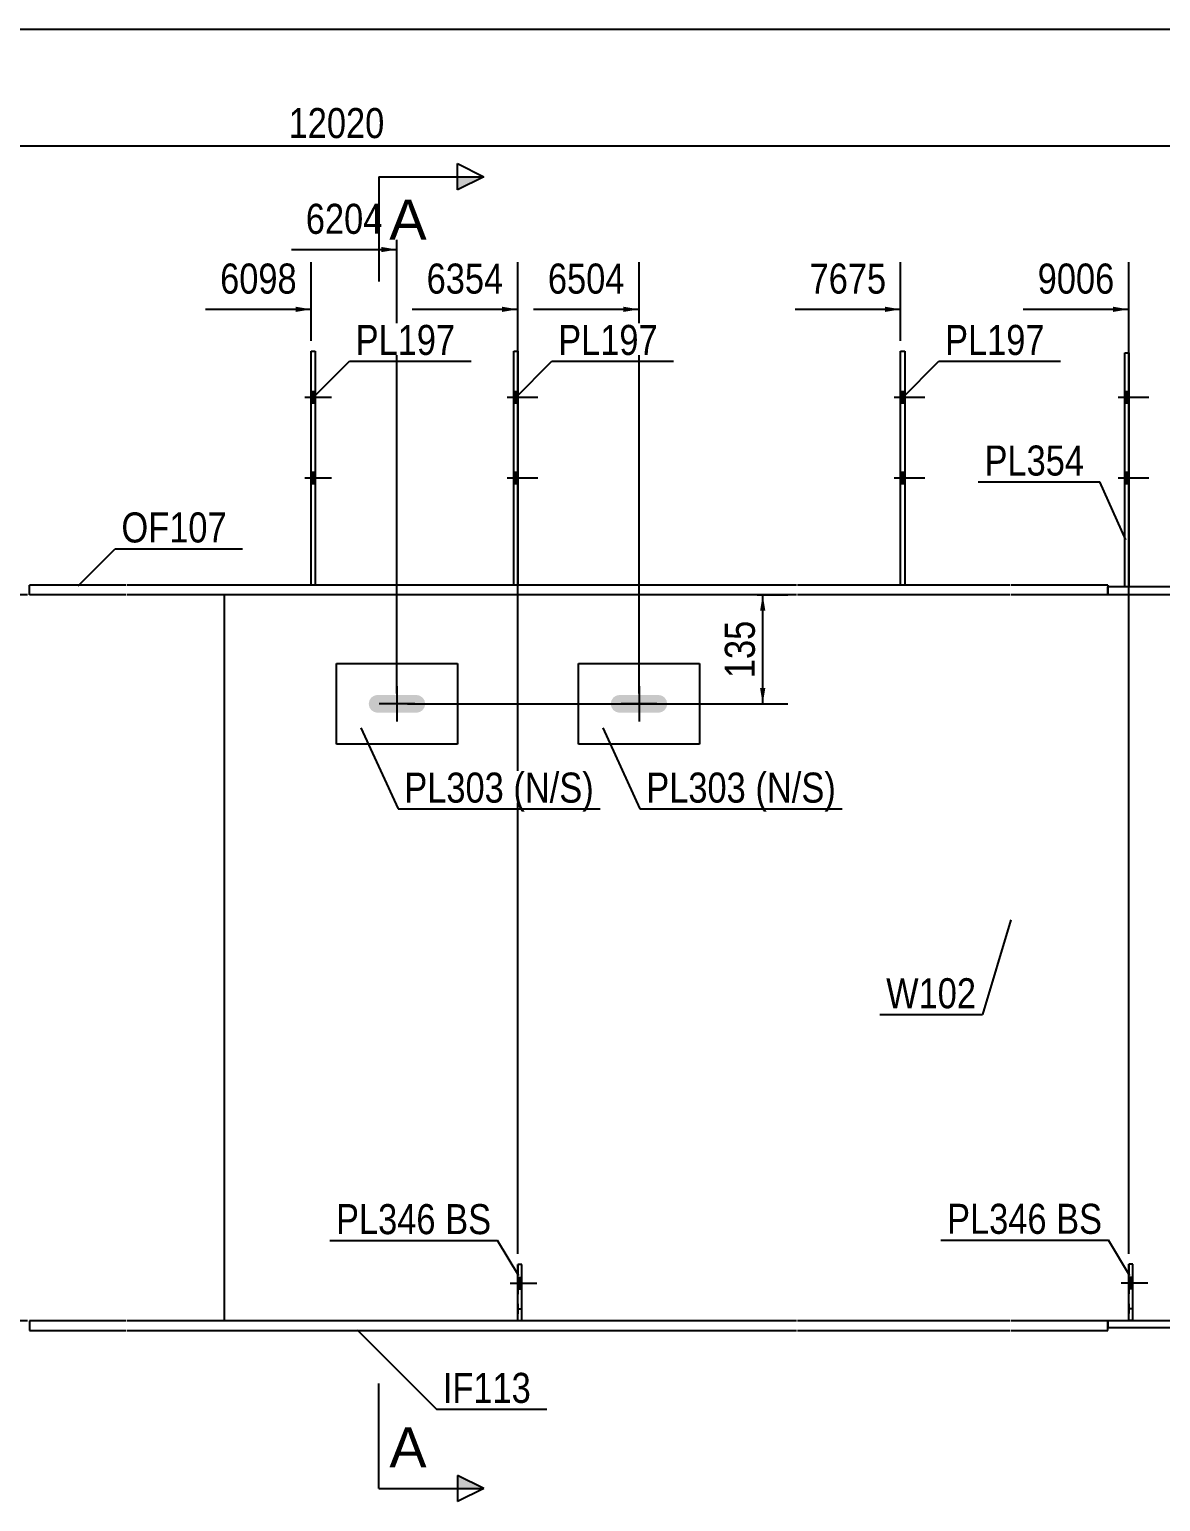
# Model space of a CAD drawing. Header units: millimetres. Extents: x 2 to 405, y 5 to 282.
# Drawn here: x 149.8 to 257.6, y 141.6 to 282 of the extents above; entities that cross this region are included whole.
import ezdxf

# ---------------------------------------------------------------- set-up
doc = ezdxf.new("R2010")
doc.units = ezdxf.units.MM
doc.linetypes.add('DXK_LINE_DOT1', pattern=[1.8814, 0.9407, -0.9407])
doc.linetypes.add('DXK_LINE_DOT2', pattern=[3.9198, 1.9599, -1.9599])
doc.styles.add('Arial', font='ARIAL.TTF', dxfattribs={"height": 0.2})
doc.styles.add('Arial Narrow', font='ARIALN.TTF', dxfattribs={"height": 0.2})

# ---------------------------------------------------------------- blocks, each defined once
blk = doc.blocks.new('Unknown-623472584-1210')
at = {"color": 5, "linetype": 'Continuous'}
blk.add_line((405, 282), (5, 282), dxfattribs=at)
blk = doc.blocks.new('Bolt-623472584-1665 - 1517')
at = {"linetype": 'Continuous'}
blk.add_hatch(color=3, dxfattribs=at).paths.add_polyline_path([(205.45, 218.29), (205.27, 218.01), (205.2, 217.69), (205.27, 217.37), (205.45, 217.09), (205.73, 216.91), (206.05, 216.84), (209.74, 216.84), (210.07, 216.91), (210.34, 217.09), (210.52, 217.37), (210.59, 217.69), (210.52, 218.01), (210.34, 218.29), (210.07, 218.47), (209.74, 218.54), (206.05, 218.54), (205.73, 218.47)])
at = {"color": 3, "linetype": 'Continuous'}
for p, q in [((207.9, 219.38), (207.9, 216)), ((209.59, 217.69), (206.2, 217.69))]:
    blk.add_line(p, q, dxfattribs=at)
blk = doc.blocks.new('Part-623472584-1978 - 1517')
at = {"color": 2, "linetype": 'Continuous'}
for p, q in [((159.01, 158.84), (149.78, 158.84)), ((149.78, 158.84), (149.78, 157.92)), ((222.9, 158.84), (159.11, 158.84)), ((243.27, 158.84), (223, 158.84)), ((252.6, 158.84), (243.37, 158.84)), ((252.6, 157.92), (252.6, 158.84)), ((149.78, 157.92), (159.01, 157.92)), ((159.11, 157.92), (222.9, 157.92)), ((223, 157.92), (243.27, 157.92)), ((243.37, 157.92), (252.6, 157.92))]:
    blk.add_line(p, q, dxfattribs=at)
blk = doc.blocks.new('Part-623472584-1541 - 1517')
at = {"color": 2, "linetype": 'Continuous'}
for p, q in [((264.82, 228.84), (252.6, 228.84)), ((252.6, 228.07), (252.6, 228.84)), ((285.19, 228.84), (264.92, 228.84)), ((320.3, 228.84), (285.29, 228.84)), ((264.82, 228.07), (252.6, 228.07)), ((285.19, 228.07), (264.92, 228.07)), ((320.3, 228.07), (285.29, 228.07))]:
    blk.add_line(p, q, dxfattribs=at)
at = {"color": 7, "linetype": 'DXK_LINE_DOT1'}
blk.add_line((320.3, 228.07), (320.3, 228.84), dxfattribs=at)
blk = doc.blocks.new('Part-623472584-1546 - 1517')
at = {"color": 2, "linetype": 'Continuous'}
for p, q in [((159.01, 229), (149.78, 229)), ((149.78, 228.07), (149.78, 229)), ((222.9, 229), (159.11, 229)), ((243.27, 229), (223, 229)), ((252.6, 229), (243.37, 229)), ((252.6, 229), (252.6, 228.07)), ((159.01, 228.07), (149.78, 228.07)), ((222.9, 228.07), (159.11, 228.07)), ((243.27, 228.07), (223, 228.07)), ((252.6, 228.07), (243.37, 228.07))]:
    blk.add_line(p, q, dxfattribs=at)
blk = doc.blocks.new('Bolt-623472584-1654 - 1517')
at = {"color": 3, "linetype": 'DXK_LINE_DOT2'}
for p, q in [((196.34, 163), (196.72, 163)), ((195.61, 162.46), (198.15, 162.46)), ((196.34, 161.92), (196.72, 161.92))]:
    blk.add_line(p, q, dxfattribs=at)
blk = doc.blocks.new('Part-623472584-1590 - 1517')
at = {"color": 7, "linetype": 'DXK_LINE_DOT1'}
for p, q in [((58.59, 228.07), (37.82, 228.07)), ((37.82, 228.07), (37.82, 158.84)), ((79.15, 228.07), (58.69, 228.07)), ((99.52, 228.07), (79.25, 228.07)), ((120.08, 228.07), (99.62, 228.07)), ((140.45, 228.07), (120.18, 228.07)), ((159.01, 228.07), (140.55, 228.07)), ((168.34, 228.07), (159.11, 228.07)), ((58.59, 158.84), (37.82, 158.84)), ((79.15, 158.84), (58.69, 158.84)), ((99.52, 158.84), (79.25, 158.84)), ((120.08, 158.84), (99.62, 158.84)), ((140.45, 158.84), (120.18, 158.84)), ((159.01, 158.84), (140.55, 158.84)), ((168.34, 158.84), (159.11, 158.84))]:
    blk.add_line(p, q, dxfattribs=at)
at = {"color": 2, "linetype": 'Continuous'}
blk.add_line((168.34, 228.07), (168.34, 158.84), dxfattribs=at)
blk = doc.blocks.new('Part-623472584-1612 - 1517')
at = {"color": 2, "linetype": 'Continuous'}
for p, q in [((252.6, 158.84), (252.6, 158.23)), ((264.82, 158.84), (252.6, 158.84)), ((285.19, 158.84), (264.92, 158.84)), ((320.3, 158.84), (285.29, 158.84)), ((252.6, 158.23), (264.82, 158.23)), ((264.92, 158.23), (285.19, 158.23)), ((285.29, 158.23), (320.3, 158.23))]:
    blk.add_line(p, q, dxfattribs=at)
at = {"color": 7, "linetype": 'DXK_LINE_DOT1'}
blk.add_line((320.3, 158.23), (320.3, 158.84), dxfattribs=at)
blk = doc.blocks.new('Part-623472584-1752 - 1517')
at = {"color": 2, "linetype": 'Continuous'}
for p, q in [((232.84, 229), (232.84, 251.31)), ((232.84, 251.31), (233.23, 251.31)), ((233.23, 251.31), (233.23, 229))]:
    blk.add_line(p, q, dxfattribs=at)
at = {"color": 7, "linetype": 'DXK_LINE_DOT1'}
blk.add_line((233.23, 229), (232.84, 229), dxfattribs=at)
blk = doc.blocks.new('Bolt-623472584-1648 - 1517')
at = {"linetype": 'Continuous'}
for points in [[(233.23, 246.38), (233.23, 247.46), (232.84, 247.46), (232.84, 246.38)], [(233.23, 246.38), (233.23, 247.46), (232.84, 247.46), (232.84, 246.38)], [(233.23, 238.69), (233.23, 239.77), (232.84, 239.77), (232.84, 238.69)], [(233.23, 238.69), (233.23, 239.77), (232.84, 239.77), (232.84, 238.69)]]:
    blk.add_hatch(color=3, dxfattribs=at).paths.add_polyline_path(points)
at = {"color": 3, "linetype": 'Continuous'}
for p, q in [((232.84, 247.46), (233.23, 247.46)), ((232.84, 247.46), (233.23, 247.46)), ((232.23, 246.92), (235.15, 246.92)), ((232.23, 246.92), (235.15, 246.92)), ((232.84, 246.38), (233.23, 246.38)), ((232.84, 246.38), (233.23, 246.38)), ((232.23, 239.23), (235.15, 239.23)), ((232.23, 239.23), (235.15, 239.23)), ((232.84, 239.77), (233.23, 239.77)), ((232.84, 239.77), (233.23, 239.77)), ((232.84, 238.69), (233.23, 238.69)), ((232.84, 238.69), (233.23, 238.69))]:
    blk.add_line(p, q, dxfattribs=at)
blk = doc.blocks.new('Bolt-623472584-1655 - 1517')
at = {"linetype": 'Continuous'}
blk.add_hatch(color=3, dxfattribs=at).paths.add_polyline_path([(196.72, 161.92), (196.72, 163), (196.34, 163), (196.34, 161.92)])
at = {"color": 3, "linetype": 'Continuous'}
for p, q in [((196.34, 163), (196.72, 163)), ((195.61, 162.46), (198.15, 162.46)), ((196.34, 161.92), (196.72, 161.92))]:
    blk.add_line(p, q, dxfattribs=at)
blk = doc.blocks.new('Part-623472584-1799 - 1517')
at = {"color": 7, "linetype": 'DXK_LINE_DOT1'}
for p, q in [((196.34, 164.23), (196.34, 158.84)), ((196.72, 164.23), (196.34, 164.23)), ((196.72, 158.84), (196.72, 164.23)), ((196.34, 160), (196.72, 160))]:
    blk.add_line(p, q, dxfattribs=at)
blk = doc.blocks.new('Bolt-623472584-1656 - 1517')
at = {"linetype": 'Continuous'}
for points in [[(196.34, 246.38), (196.34, 247.46), (195.95, 247.46), (195.95, 246.38)], [(196.34, 246.38), (196.34, 247.46), (195.95, 247.46), (195.95, 246.38)], [(196.34, 238.69), (196.34, 239.77), (195.95, 239.77), (195.95, 238.69)], [(196.34, 238.69), (196.34, 239.77), (195.95, 239.77), (195.95, 238.69)]]:
    blk.add_hatch(color=3, dxfattribs=at).paths.add_polyline_path(points)
at = {"color": 3, "linetype": 'Continuous'}
for p, q in [((195.95, 247.46), (196.34, 247.46)), ((195.95, 247.46), (196.34, 247.46)), ((195.34, 246.92), (198.26, 246.92)), ((195.34, 246.92), (198.26, 246.92)), ((195.95, 246.38), (196.34, 246.38)), ((195.95, 246.38), (196.34, 246.38)), ((195.34, 239.23), (198.26, 239.23)), ((195.34, 239.23), (198.26, 239.23)), ((195.95, 239.77), (196.34, 239.77)), ((195.95, 239.77), (196.34, 239.77)), ((195.95, 238.69), (196.34, 238.69)), ((195.95, 238.69), (196.34, 238.69))]:
    blk.add_line(p, q, dxfattribs=at)
blk = doc.blocks.new('Bolt-623472584-1657 - 1517')
at = {"color": 3, "linetype": 'DXK_LINE_DOT2'}
for p, q in [((254.59, 163.02), (254.98, 163.02)), ((253.86, 162.48), (256.4, 162.48)), ((254.59, 161.94), (254.98, 161.94))]:
    blk.add_line(p, q, dxfattribs=at)
blk = doc.blocks.new('Bolt-623472584-1658 - 1517')
at = {"linetype": 'Continuous'}
blk.add_hatch(color=3, dxfattribs=at).paths.add_polyline_path([(254.98, 161.94), (254.98, 163.02), (254.59, 163.02), (254.59, 161.94)])
at = {"color": 3, "linetype": 'Continuous'}
for p, q in [((254.59, 163.02), (254.98, 163.02)), ((253.86, 162.48), (256.4, 162.48)), ((254.59, 161.94), (254.98, 161.94))]:
    blk.add_line(p, q, dxfattribs=at)
blk = doc.blocks.new('Bolt-623472584-1659 - 1517')
at = {"linetype": 'Continuous'}
for points in [[(254.59, 246.38), (254.59, 247.46), (254.21, 247.46), (254.21, 246.38)], [(254.59, 246.38), (254.59, 247.46), (254.21, 247.46), (254.21, 246.38)], [(254.59, 238.69), (254.59, 239.77), (254.21, 239.77), (254.21, 238.69)], [(254.59, 238.69), (254.59, 239.77), (254.21, 239.77), (254.21, 238.69)]]:
    blk.add_hatch(color=3, dxfattribs=at).paths.add_polyline_path(points)
at = {"color": 3, "linetype": 'Continuous'}
for p, q in [((254.21, 247.46), (254.59, 247.46)), ((254.21, 247.46), (254.59, 247.46)), ((253.59, 246.92), (256.52, 246.92)), ((253.59, 246.92), (256.52, 246.92)), ((254.21, 246.38), (254.59, 246.38)), ((254.21, 246.38), (254.59, 246.38)), ((253.59, 239.23), (256.52, 239.23)), ((253.59, 239.23), (256.52, 239.23)), ((254.21, 239.77), (254.59, 239.77)), ((254.21, 239.77), (254.59, 239.77)), ((254.21, 238.69), (254.59, 238.69)), ((254.21, 238.69), (254.59, 238.69))]:
    blk.add_line(p, q, dxfattribs=at)
blk = doc.blocks.new('Bolt-623472584-1666 - 1517')
at = {"linetype": 'Continuous'}
blk.add_hatch(color=3, dxfattribs=at).paths.add_polyline_path([(182.37, 218.29), (182.19, 218.01), (182.13, 217.69), (182.19, 217.37), (182.37, 217.09), (182.65, 216.91), (182.97, 216.84), (186.67, 216.84), (186.99, 216.91), (187.26, 217.09), (187.45, 217.37), (187.51, 217.69), (187.45, 218.01), (187.26, 218.29), (186.99, 218.47), (186.67, 218.54), (182.97, 218.54), (182.65, 218.47)])
at = {"color": 3, "linetype": 'Continuous'}
for p, q in [((184.82, 219.38), (184.82, 216)), ((186.51, 217.69), (183.13, 217.69))]:
    blk.add_line(p, q, dxfattribs=at)
blk = doc.blocks.new('Part-623472584-1671 - 1517')
at = {"color": 2, "linetype": 'Continuous'}
blk.add_line((168.34, 228.07), (168.34, 158.84), dxfattribs=at)
at = {"color": 7, "linetype": 'DXK_LINE_DOT1'}
for p, q in [((222.9, 228.07), (168.34, 228.07)), ((243.27, 228.07), (223, 228.07)), ((264.82, 228.07), (243.37, 228.07)), ((285.19, 228.07), (264.92, 228.07)), ((320.3, 228.07), (285.29, 228.07)), ((320.3, 228.07), (320.3, 158.84)), ((222.9, 158.84), (168.34, 158.84)), ((243.27, 158.84), (223, 158.84)), ((264.82, 158.84), (243.37, 158.84)), ((285.19, 158.84), (264.92, 158.84)), ((320.3, 158.84), (285.29, 158.84))]:
    blk.add_line(p, q, dxfattribs=at)
blk = doc.blocks.new('Part-623472584-1814 - 1517')
at = {"color": 7, "linetype": 'DXK_LINE_DOT1'}
for p, q in [((254.59, 164.25), (254.59, 158.87)), ((254.98, 164.25), (254.59, 164.25)), ((254.98, 158.87), (254.98, 164.25)), ((254.59, 160.02), (254.98, 160.02)), ((254.59, 158.87), (254.98, 158.87))]:
    blk.add_line(p, q, dxfattribs=at)
blk = doc.blocks.new('Part-623472584-1804 - 1517')
at = {"color": 2, "linetype": 'Continuous'}
for p, q in [((196.34, 158.84), (196.34, 164.23)), ((196.72, 164.23), (196.34, 164.23)), ((196.72, 158.84), (196.72, 164.23))]:
    blk.add_line(p, q, dxfattribs=at)
blk = doc.blocks.new('Part-623472584-1809 - 1517')
at = {"color": 2, "linetype": 'Continuous'}
for p, q in [((195.95, 229), (195.95, 251.31)), ((195.95, 251.31), (196.34, 251.31)), ((196.34, 251.31), (196.34, 229))]:
    blk.add_line(p, q, dxfattribs=at)
at = {"color": 7, "linetype": 'DXK_LINE_DOT1'}
blk.add_line((196.34, 229), (195.95, 229), dxfattribs=at)
blk = doc.blocks.new('Part-623472584-1819 - 1517')
at = {"color": 2, "linetype": 'Continuous'}
for p, q in [((254.59, 158.87), (254.59, 164.25)), ((254.98, 164.25), (254.59, 164.25)), ((254.98, 158.87), (254.98, 164.25)), ((254.98, 158.87), (254.59, 158.87))]:
    blk.add_line(p, q, dxfattribs=at)
blk = doc.blocks.new('Part-623472584-1824 - 1517')
at = {"color": 2, "linetype": 'Continuous'}
for p, q in [((254.21, 228.84), (254.21, 251.15)), ((254.21, 251.15), (254.59, 251.15)), ((254.59, 251.15), (254.59, 228.84))]:
    blk.add_line(p, q, dxfattribs=at)
at = {"color": 7, "linetype": 'DXK_LINE_DOT1'}
blk.add_line((254.59, 228.84), (254.21, 228.84), dxfattribs=at)
blk = doc.blocks.new('Part-623472584-1861 - 1517')
at = {"color": 2, "linetype": 'Continuous'}
for p, q in [((202.13, 213.84), (202.13, 221.54)), ((202.13, 221.54), (213.67, 221.54)), ((213.67, 221.54), (213.67, 213.84)), ((213.67, 213.84), (202.13, 213.84))]:
    blk.add_line(p, q, dxfattribs=at)
blk = doc.blocks.new('Part-623472584-1866 - 1517')
at = {"color": 2, "linetype": 'Continuous'}
for p, q in [((179.05, 213.84), (179.05, 221.54)), ((179.05, 221.54), (190.59, 221.54)), ((190.59, 221.54), (190.59, 213.84)), ((190.59, 213.84), (179.05, 213.84))]:
    blk.add_line(p, q, dxfattribs=at)
blk = doc.blocks.new('Bolt-623472584-3987 - 1517')
at = {"linetype": 'Continuous'}
for points in [[(177.03, 246.38), (177.03, 247.46), (176.65, 247.46), (176.65, 246.38)], [(177.03, 246.38), (177.03, 247.46), (176.65, 247.46), (176.65, 246.38)], [(177.03, 238.69), (177.03, 239.77), (176.65, 239.77), (176.65, 238.69)], [(177.03, 238.69), (177.03, 239.77), (176.65, 239.77), (176.65, 238.69)]]:
    blk.add_hatch(color=3, dxfattribs=at).paths.add_polyline_path(points)
at = {"color": 3, "linetype": 'Continuous'}
for p, q in [((176.65, 247.46), (177.03, 247.46)), ((176.65, 247.46), (177.03, 247.46)), ((176.03, 246.92), (178.57, 246.92)), ((176.03, 246.92), (178.57, 246.92)), ((176.65, 246.38), (177.03, 246.38)), ((176.65, 246.38), (177.03, 246.38)), ((176.03, 239.23), (178.57, 239.23)), ((176.03, 239.23), (178.57, 239.23)), ((176.65, 239.77), (177.03, 239.77)), ((176.65, 239.77), (177.03, 239.77)), ((176.65, 238.69), (177.03, 238.69)), ((176.65, 238.69), (177.03, 238.69))]:
    blk.add_line(p, q, dxfattribs=at)
blk = doc.blocks.new('Part-623472584-3986 - 1517')
at = {"color": 2, "linetype": 'Continuous'}
for p, q in [((176.65, 229), (176.65, 251.31)), ((176.65, 251.31), (177.03, 251.31)), ((177.03, 251.31), (177.03, 229))]:
    blk.add_line(p, q, dxfattribs=at)
at = {"color": 7, "linetype": 'DXK_LINE_DOT1'}
blk.add_line((177.03, 229), (176.65, 229), dxfattribs=at)
blk = doc.blocks.new('StraightDimension-623472584-6037 - 1517')
at = {"linetype": 'Continuous'}
blk.add_hatch(color=7, dxfattribs=at).paths.add_polyline_path([(183.32, 261.26), (184.82, 261.01), (183.32, 260.76)])
at = {"color": 7, "linetype": 'Continuous'}
for p, q in [((184.82, 218.69), (184.82, 265.51)), ((174.76, 261.01), (184.82, 261.01))]:
    blk.add_line(p, q, dxfattribs=at)
at = {"color": 0}
blk.add_wipeout([(184.04, 261.91), (184.04, 266.11), (175.53, 266.11), (175.53, 261.91)], dxfattribs=at)
at = {"color": 3, "style": 'Arial Narrow'}
blk.add_text('6204', height=2.863, dxfattribs=at).set_placement((176.13, 262.51))
blk = doc.blocks.new('StraightDimension-623472584-6038 - 1517')
at = {"linetype": 'Continuous'}
blk.add_hatch(color=7, dxfattribs=at).paths.add_polyline_path([(175.15, 255.56), (176.65, 255.31), (175.15, 255.06)])
at = {"color": 7, "linetype": 'Continuous'}
for p, q in [((176.65, 252.31), (176.65, 259.81)), ((166.58, 255.31), (176.65, 255.31))]:
    blk.add_line(p, q, dxfattribs=at)
at = {"color": 0}
blk.add_wipeout([(175.87, 256.21), (175.87, 260.41), (167.36, 260.41), (167.36, 256.21)], dxfattribs=at)
at = {"color": 3, "style": 'Arial Narrow'}
blk.add_text('6098', height=2.863, dxfattribs=at).set_placement((167.96, 256.81))
blk = doc.blocks.new('StraightDimension-623472584-2237 - 1517')
at = {"color": 7, "linetype": 'Continuous'}
blk.add_line((36.28, 270.89), (321.83, 270.89), dxfattribs=at)
at = {"color": 0}
blk.add_wipeout([(184.23, 271.04), (184.23, 275.24), (173.89, 275.24), (173.89, 271.04)], dxfattribs=at)
at = {"color": 3, "style": 'Arial Narrow'}
blk.add_text('12020', height=2.863, dxfattribs=at).set_placement((174.49, 271.64))
blk = doc.blocks.new('StraightDimension-623472584-5083 - 1517')
at = {"linetype": 'Continuous'}
for points in [[(219.44, 226.57), (219.69, 228.07), (219.94, 226.57)], [(219.94, 219.19), (219.69, 217.69), (219.44, 219.19)]]:
    blk.add_hatch(color=7, dxfattribs=at).paths.add_polyline_path(points)
at = {"color": 7, "linetype": 'Continuous'}
for p, q in [((219.15, 228.07), (222.09, 228.07)), ((219.69, 217.69), (219.69, 228.07)), ((185.82, 217.69), (222.09, 217.69))]:
    blk.add_line(p, q, dxfattribs=at)
at = {"color": 0}
blk.add_wipeout([(219.54, 226.22), (215.34, 226.22), (215.34, 219.54), (219.54, 219.54)], dxfattribs=at)
at = {"color": 3, "style": 'Arial Narrow'}
blk.add_text('135', height=2.863, rotation=90.0002, dxfattribs=at).set_placement((218.94, 220.14))
blk = doc.blocks.new('StraightDimension-623472584-6033 - 1517')
at = {"linetype": 'Continuous'}
blk.add_hatch(color=7, dxfattribs=at).paths.add_polyline_path([(253.09, 255.56), (254.59, 255.31), (253.09, 255.06)])
at = {"color": 7, "linetype": 'Continuous'}
for p, q in [((254.59, 165.23), (254.59, 259.81)), ((244.53, 255.31), (254.59, 255.31))]:
    blk.add_line(p, q, dxfattribs=at)
at = {"color": 0}
blk.add_wipeout([(253.82, 256.21), (253.82, 260.41), (245.31, 260.41), (245.31, 256.21)], dxfattribs=at)
at = {"color": 3, "style": 'Arial Narrow'}
blk.add_text('9006', height=2.863, dxfattribs=at).set_placement((245.91, 256.81))
blk = doc.blocks.new('StraightDimension-623472584-6034 - 1517')
at = {"linetype": 'Continuous'}
blk.add_hatch(color=7, dxfattribs=at).paths.add_polyline_path([(231.34, 255.56), (232.84, 255.31), (231.34, 255.06)])
at = {"color": 7, "linetype": 'Continuous'}
for p, q in [((232.84, 252.31), (232.84, 259.81)), ((222.78, 255.31), (232.84, 255.31))]:
    blk.add_line(p, q, dxfattribs=at)
at = {"color": 0}
blk.add_wipeout([(232.07, 256.21), (232.07, 260.41), (223.56, 260.41), (223.56, 256.21)], dxfattribs=at)
at = {"color": 3, "style": 'Arial Narrow'}
blk.add_text('7675', height=2.863, dxfattribs=at).set_placement((224.16, 256.81))
blk = doc.blocks.new('StraightDimension-623472584-6035 - 1517')
at = {"linetype": 'Continuous'}
blk.add_hatch(color=7, dxfattribs=at).paths.add_polyline_path([(206.4, 255.56), (207.9, 255.31), (206.4, 255.06)])
at = {"color": 7, "linetype": 'Continuous'}
for p, q in [((207.9, 218.69), (207.9, 259.81)), ((197.83, 255.31), (207.9, 255.31))]:
    blk.add_line(p, q, dxfattribs=at)
at = {"color": 0}
blk.add_wipeout([(207.12, 256.21), (207.12, 260.41), (198.61, 260.41), (198.61, 256.21)], dxfattribs=at)
at = {"color": 3, "style": 'Arial Narrow'}
blk.add_text('6504', height=2.863, dxfattribs=at).set_placement((199.21, 256.81))
blk = doc.blocks.new('StraightDimension-623472584-6036 - 1517')
at = {"linetype": 'Continuous'}
blk.add_hatch(color=7, dxfattribs=at).paths.add_polyline_path([(194.84, 255.56), (196.34, 255.31), (194.84, 255.06)])
at = {"color": 7, "linetype": 'Continuous'}
for p, q in [((196.34, 165.23), (196.34, 259.81)), ((186.28, 255.31), (196.34, 255.31))]:
    blk.add_line(p, q, dxfattribs=at)
at = {"color": 0}
blk.add_wipeout([(195.56, 256.21), (195.56, 260.41), (187.05, 260.41), (187.05, 256.21)], dxfattribs=at)
at = {"color": 3, "style": 'Arial Narrow'}
blk.add_text('6354', height=2.863, dxfattribs=at).set_placement((187.65, 256.81))
blk = doc.blocks.new('Mark-623472584-1805 - 1517')
at = {"color": 0}
blk.add_wipeout([(209.69, 250.96), (209.69, 253.96), (200.19, 253.96), (200.19, 250.96)], dxfattribs=at)
blk.add_wipeout([(209.69, 250.96), (209.69, 253.96), (200.19, 253.96), (200.19, 250.96)], dxfattribs=at)
at = {"color": 7, "linetype": 'Continuous'}
for p, q in [((196.05, 246.82), (199.59, 250.36)), ((199.59, 250.36), (211.19, 250.36))]:
    blk.add_line(p, q, dxfattribs=at)
at = {"color": 3, "style": 'Arial Narrow'}
blk.add_text('PL197', height=2.863, dxfattribs=at).set_placement((200.19, 250.96))
blk = doc.blocks.new('Mark-623472584-1542 - 1517')
at = {"color": 0}
blk.add_wipeout([(168.6, 233.08), (168.6, 236.08), (158.55, 236.08), (158.55, 233.08)], dxfattribs=at)
blk.add_wipeout([(168.6, 233.08), (168.6, 236.08), (158.55, 236.08), (158.55, 233.08)], dxfattribs=at)
at = {"color": 7, "linetype": 'Continuous'}
for p, q in [((154.41, 228.94), (157.95, 232.48)), ((157.95, 232.48), (170.1, 232.48))]:
    blk.add_line(p, q, dxfattribs=at)
at = {"color": 3, "style": 'Arial Narrow'}
blk.add_text('OF107', height=2.863, dxfattribs=at).set_placement((158.55, 233.08))
blk = doc.blocks.new('Mark-623472584-1667 - 1517')
at = {"color": 0}
blk.add_wipeout([(240.04, 188.66), (240.04, 191.66), (231.46, 191.66), (231.46, 188.66)], dxfattribs=at)
blk.add_wipeout([(240.04, 188.66), (240.04, 191.66), (231.46, 191.66), (231.46, 188.66)], dxfattribs=at)
at = {"color": 7, "linetype": 'Continuous'}
for p in [(243.35, 197.1), (230.86, 188.06)]:
    blk.add_line(p, (240.64, 188.06), dxfattribs=at)
at = {"color": 3, "style": 'Arial Narrow'}
blk.add_text('W102', height=2.863, dxfattribs=at).set_placement((231.46, 188.66))
blk = doc.blocks.new('Mark-623472584-1748 - 1517')
at = {"color": 0}
blk.add_wipeout([(246.58, 250.96), (246.58, 253.96), (237.08, 253.96), (237.08, 250.96)], dxfattribs=at)
blk.add_wipeout([(246.58, 250.96), (246.58, 253.96), (237.08, 253.96), (237.08, 250.96)], dxfattribs=at)
at = {"color": 7, "linetype": 'Continuous'}
for p, q in [((232.94, 246.82), (236.48, 250.36)), ((236.48, 250.36), (248.08, 250.36))]:
    blk.add_line(p, q, dxfattribs=at)
at = {"color": 3, "style": 'Arial Narrow'}
blk.add_text('PL197', height=2.863, dxfattribs=at).set_placement((237.08, 250.96))
blk = doc.blocks.new('Mark-623472584-1820 - 1517')
at = {"color": 7, "linetype": 'Continuous'}
blk.add_line((254.31, 233.33), (251.84, 238.86), dxfattribs=at)
at = {"color": 0}
blk.add_wipeout([(250.34, 239.46), (250.34, 242.46), (240.84, 242.46), (240.84, 239.46)], dxfattribs=at)
blk.add_wipeout([(250.34, 239.46), (250.34, 242.46), (240.84, 242.46), (240.84, 239.46)], dxfattribs=at)
at = {"color": 7, "linetype": 'Continuous'}
blk.add_line((240.24, 238.86), (251.84, 238.86), dxfattribs=at)
at = {"color": 3, "style": 'Arial Narrow'}
blk.add_text('PL354', height=2.863, dxfattribs=at).set_placement((240.84, 239.46))
blk = doc.blocks.new('Mark-623472584-1857 - 1517')
at = {"color": 0}
for points in [[(218.1, 208.27), (218.1, 211.27), (208.59, 211.27), (208.59, 208.27)], [(226.66, 208.27), (226.66, 211.27), (219, 211.27), (219, 208.27)]]:
    blk.add_wipeout(points, dxfattribs=at)
for points in [[(218.1, 208.27), (218.1, 211.27), (208.59, 211.27), (208.59, 208.27)], [(226.66, 208.27), (226.66, 211.27), (219, 211.27), (219, 208.27)]]:
    blk.add_wipeout(points, dxfattribs=at)
at = {"color": 7, "linetype": 'Continuous'}
for p, q in [((204.46, 215.4), (207.99, 207.67)), ((207.99, 207.67), (227.26, 207.67))]:
    blk.add_line(p, q, dxfattribs=at)
at = {"color": 3, "style": 'Arial Narrow'}
for s, p in [('PL303', (208.59, 208.27)), ('(N/', (219, 208.27)), ('S)', (223.38, 208.27))]:
    blk.add_text(s, height=2.863, dxfattribs=at).set_placement(p)
blk = doc.blocks.new('Mark-623472584-1862 - 1517')
at = {"color": 0}
for points in [[(195.02, 208.27), (195.02, 211.27), (185.52, 211.27), (185.52, 208.27)], [(203.58, 208.27), (203.58, 211.27), (195.92, 211.27), (195.92, 208.27)]]:
    blk.add_wipeout(points, dxfattribs=at)
for points in [[(195.02, 208.27), (195.02, 211.27), (185.52, 211.27), (185.52, 208.27)], [(203.58, 208.27), (203.58, 211.27), (195.92, 211.27), (195.92, 208.27)]]:
    blk.add_wipeout(points, dxfattribs=at)
at = {"color": 7, "linetype": 'Continuous'}
for p, q in [((181.38, 215.4), (184.92, 207.67)), ((184.92, 207.67), (204.18, 207.67))]:
    blk.add_line(p, q, dxfattribs=at)
at = {"color": 3, "style": 'Arial Narrow'}
for s, p in [('PL303', (185.52, 208.27)), ('(N/', (195.92, 208.27)), ('S)', (200.3, 208.27))]:
    blk.add_text(s, height=2.863, dxfattribs=at).set_placement(p)
blk = doc.blocks.new('Mark-623472584-1974 - 1517')
at = {"color": 0}
blk.add_wipeout([(197.6, 151.03), (197.6, 154.03), (189.19, 154.03), (189.19, 151.03)], dxfattribs=at)
blk.add_wipeout([(197.6, 151.03), (197.6, 154.03), (189.19, 154.03), (189.19, 151.03)], dxfattribs=at)
at = {"color": 7, "linetype": 'Continuous'}
for p, q in [((181.01, 157.98), (188.59, 150.43)), ((188.59, 150.43), (199.1, 150.43))]:
    blk.add_line(p, q, dxfattribs=at)
at = {"color": 3, "style": 'Arial Narrow'}
blk.add_text('IF113', height=2.863, dxfattribs=at).set_placement((189.19, 151.03))
blk = doc.blocks.new('SectionMark-623472584-2402 - 1517')
at = {"linetype": 'Continuous'}
for points in [[(190.59, 266.71), (190.59, 267.96), (193.09, 267.96)], [(190.59, 142.87), (190.59, 144.12), (193.09, 142.87)]]:
    blk.add_hatch(color=30, dxfattribs=at).paths.add_polyline_path(points)
at = {"color": 30, "linetype": 'Continuous'}
for p, q in [((190.59, 266.71), (190.59, 269.21)), ((190.59, 269.21), (193.09, 267.96)), ((183.09, 267.96), (183.09, 257.96)), ((183.09, 267.96), (193.09, 267.96)), ((193.09, 267.96), (190.59, 266.71)), ((183.09, 142.87), (183.09, 152.87)), ((193.09, 142.87), (190.59, 144.12)), ((190.59, 144.12), (190.59, 141.62)), ((183.09, 142.87), (193.09, 142.87)), ((193.09, 142.87), (190.59, 141.62))]:
    blk.add_line(p, q, dxfattribs=at)
at = {"color": 0, "linetype": 'Continuous'}
for points in [[(187.64, 261.96), (187.64, 265.96), (184.09, 265.96), (184.09, 261.96)], [(187.64, 144.87), (187.64, 148.87), (184.09, 148.87), (184.09, 144.87)]]:
    blk.add_wipeout(points, dxfattribs=at)
at = {"color": 96, "linetype": 'Continuous', "style": 'Arial'}
for p in [(184.09, 261.96), (184.09, 144.87)]:
    blk.add_text('A', height=3.82, dxfattribs=at).set_placement(p)
blk = doc.blocks.new('MarkSet-623472584-2421 - 1517')
at = {"color": 0}
for points in [[(246.77, 167.15), (246.77, 170.15), (237.27, 170.15), (237.27, 167.15)], [(252.06, 167.15), (252.06, 170.15), (247.67, 170.15), (247.67, 167.15)]]:
    blk.add_wipeout(points, dxfattribs=at)
for points in [[(246.77, 167.15), (246.77, 170.15), (237.27, 170.15), (237.27, 167.15)], [(252.06, 167.15), (252.06, 170.15), (247.67, 170.15), (247.67, 167.15)]]:
    blk.add_wipeout(points, dxfattribs=at)
at = {"color": 7, "linetype": 'Continuous'}
for p in [(236.67, 166.55), (254.69, 163.15)]:
    blk.add_line(p, (252.66, 166.55), dxfattribs=at)
at = {"color": 3, "style": 'Arial Narrow'}
for s, p in [('PL346', (237.27, 167.15)), ('BS', (247.67, 167.15))]:
    blk.add_text(s, height=2.863, dxfattribs=at).set_placement(p)
blk = doc.blocks.new('MarkSet-623472584-2427 - 1517')
at = {"color": 0}
for points in [[(188.52, 167.12), (188.52, 170.12), (179.01, 170.12), (179.01, 167.12)], [(193.8, 167.12), (193.8, 170.12), (189.42, 170.12), (189.42, 167.12)]]:
    blk.add_wipeout(points, dxfattribs=at)
for points in [[(188.52, 167.12), (188.52, 170.12), (179.01, 170.12), (179.01, 167.12)], [(193.8, 167.12), (193.8, 170.12), (189.42, 170.12), (189.42, 167.12)]]:
    blk.add_wipeout(points, dxfattribs=at)
at = {"color": 7, "linetype": 'Continuous'}
for p in [(178.41, 166.52), (196.44, 163.13)]:
    blk.add_line(p, (194.4, 166.52), dxfattribs=at)
at = {"color": 3, "style": 'Arial Narrow'}
for s, p in [('PL346', (179.01, 167.12)), ('BS', (189.42, 167.12))]:
    blk.add_text(s, height=2.863, dxfattribs=at).set_placement(p)
blk = doc.blocks.new('Mark-623472584-4038 - 1517')
at = {"color": 0}
blk.add_wipeout([(190.38, 250.96), (190.38, 253.96), (180.88, 253.96), (180.88, 250.96)], dxfattribs=at)
blk.add_wipeout([(190.38, 250.96), (190.38, 253.96), (180.88, 253.96), (180.88, 250.96)], dxfattribs=at)
at = {"color": 7, "linetype": 'Continuous'}
for p, q in [((176.75, 246.82), (180.28, 250.36)), ((180.28, 250.36), (191.88, 250.36))]:
    blk.add_line(p, q, dxfattribs=at)
at = {"color": 3, "style": 'Arial Narrow'}
blk.add_text('PL197', height=2.863, dxfattribs=at).set_placement((180.88, 250.96))

msp = doc.modelspace()

# ---------------------------------------------------------------- block references
for name in ['Unknown-623472584-1210', 'Part-623472584-3986 - 1517', 'Part-623472584-1809 - 1517', 'Part-623472584-1752 - 1517', 'Part-623472584-1824 - 1517', 'Bolt-623472584-3987 - 1517', 'Bolt-623472584-1656 - 1517', 'Bolt-623472584-1648 - 1517', 'Bolt-623472584-1659 - 1517', 'Part-623472584-1546 - 1517', 'Part-623472584-1541 - 1517', 'Part-623472584-1590 - 1517', 'Part-623472584-1671 - 1517', 'Part-623472584-1866 - 1517', 'Part-623472584-1861 - 1517', 'Bolt-623472584-1666 - 1517', 'Bolt-623472584-1665 - 1517', 'Part-623472584-1814 - 1517', 'Part-623472584-1819 - 1517', 'Bolt-623472584-1654 - 1517', 'Bolt-623472584-1655 - 1517', 'Part-623472584-1799 - 1517', 'Part-623472584-1804 - 1517', 'Bolt-623472584-1657 - 1517', 'Bolt-623472584-1658 - 1517', 'Part-623472584-1978 - 1517', 'Part-623472584-1612 - 1517']:
    msp.add_blockref(name, (0, 0))

# ---------------------------------------------------------------- next in the draw order: block references
for name in ['StraightDimension-623472584-6037 - 1517', 'Mark-623472584-1542 - 1517', 'StraightDimension-623472584-5083 - 1517', 'Mark-623472584-1857 - 1517', 'Mark-623472584-1667 - 1517', 'Mark-623472584-1974 - 1517']:
    msp.add_blockref(name, (0, 0))

# ---------------------------------------------------------------- next in the draw order: block references
msp.add_blockref('StraightDimension-623472584-6038 - 1517', (0, 0))

# ---------------------------------------------------------------- next in the draw order: block references
msp.add_blockref('StraightDimension-623472584-2237 - 1517', (0, 0))

# ---------------------------------------------------------------- next in the draw order: block references
for name in ['StraightDimension-623472584-6036 - 1517', 'StraightDimension-623472584-6035 - 1517', 'StraightDimension-623472584-6034 - 1517', 'StraightDimension-623472584-6033 - 1517']:
    msp.add_blockref(name, (0, 0))

# ---------------------------------------------------------------- next in the draw order: block references
for name in ['Mark-623472584-1805 - 1517', 'Mark-623472584-1748 - 1517', 'Mark-623472584-1820 - 1517', 'Mark-623472584-1862 - 1517', 'MarkSet-623472584-2421 - 1517']:
    msp.add_blockref(name, (0, 0))

# ---------------------------------------------------------------- next in the draw order: block references
msp.add_blockref('SectionMark-623472584-2402 - 1517', (0, 0))

# ---------------------------------------------------------------- next in the draw order: block references
for name in ['Mark-623472584-4038 - 1517', 'MarkSet-623472584-2427 - 1517']:
    msp.add_blockref(name, (0, 0))

doc.saveas('drawing.dxf')
